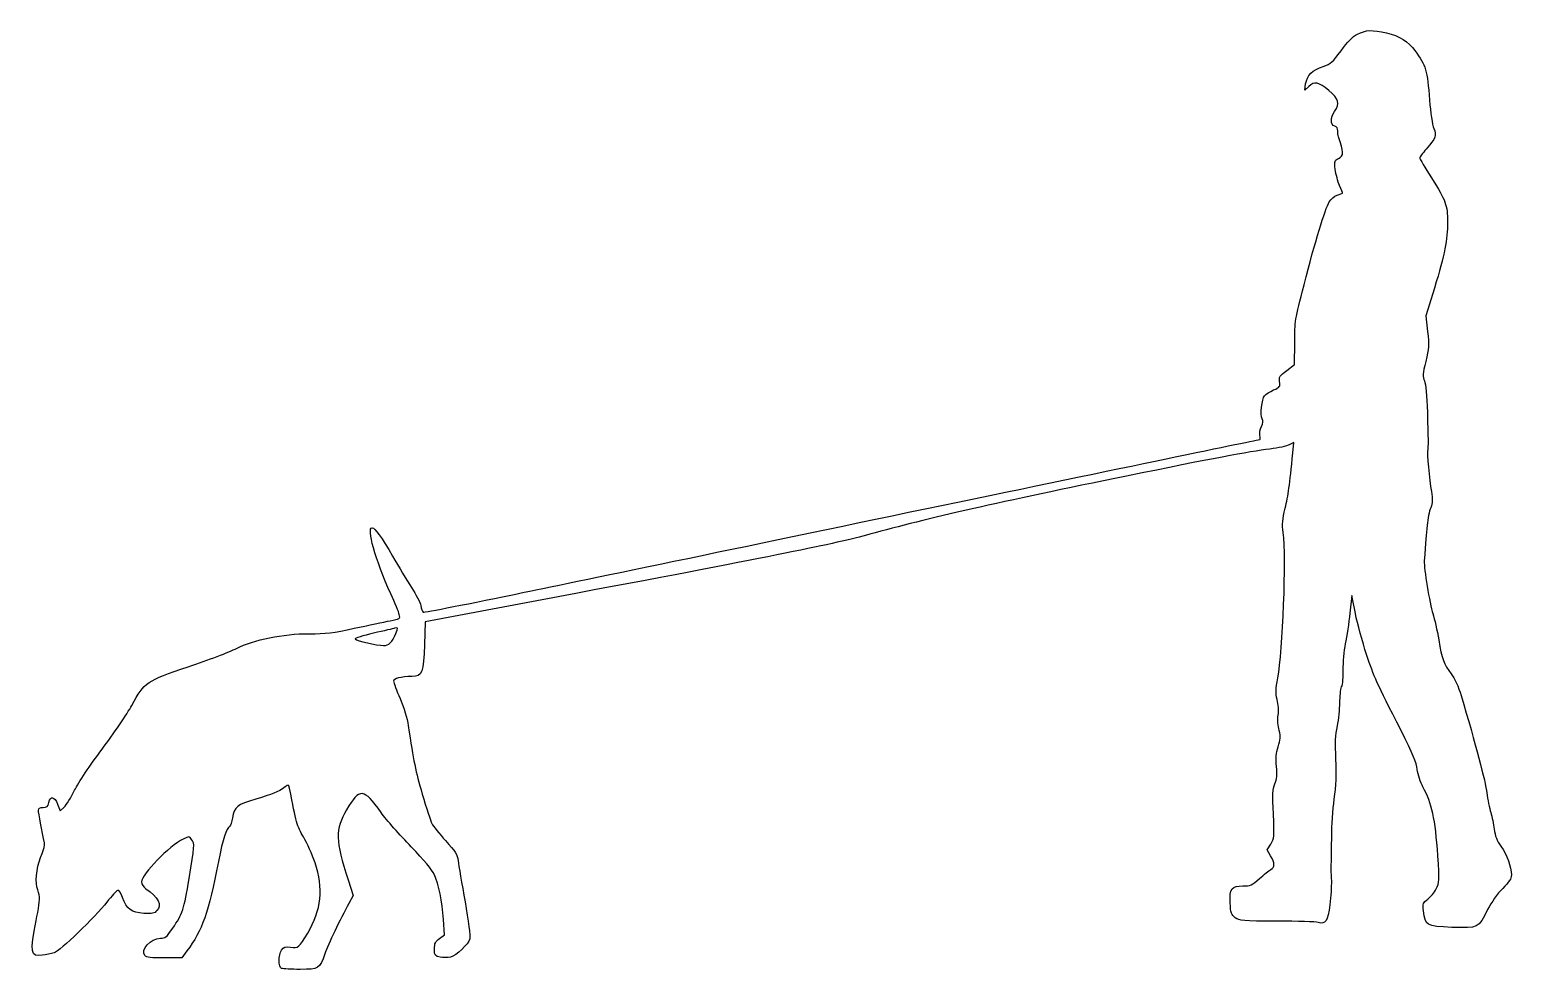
# Model space of a CAD drawing. Header units: centimetres. Extents: x -16 to 15.9, y -16 to 4.3.
import ezdxf

# ---------------------------------------------------------------- set-up
doc = ezdxf.new("R2010")
doc.units = ezdxf.units.CM
doc.header["$MEASUREMENT"] = 0
doc.layers.add('Layer 1', color=7, linetype='Continuous')

msp = doc.modelspace()

# ---------------------------------------------------------------- linework, layer by layer
at = {"layer": 'Layer 1'}
for points, knots in [([(12.62592, 4.15219), (12.51656, 4.09575), (12.41425, 3.98991), (12.27314, 3.79588), (12.27314, 3.79588), (12.09675, 3.54894), (12.05795, 3.51366), (11.88861, 3.45721), (11.88861, 3.45721), (11.65578, 3.3796), (11.53936, 3.26318), (11.51114, 3.08327), (11.51114, 3.08327), (11.51114, 3.08327), (11.48997, 2.94569), (11.48997, 2.94569), (11.48997, 2.94569), (11.48997, 2.94569), (11.57816, 3.02683), (11.57816, 3.02683), (11.57816, 3.02683), (11.70516, 3.13972), (11.78983, 3.12208), (12.00855, 2.93864), (12.00855, 2.93864), (12.22727, 2.74814), (12.25197, 2.66347), (12.13555, 2.48708), (12.13555, 2.48708), (12.0403, 2.34597), (12.04383, 2.1978), (12.13908, 2.16958), (12.13908, 2.16958), (12.18494, 2.15547), (12.20611, 2.12019), (12.20258, 2.0708), (12.20258, 2.0708), (12.19905, 2.02847), (12.20611, 1.96849), (12.21669, 1.94027), (12.21669, 1.94027), (12.33663, 1.61571), (12.33663, 1.52752), (12.22022, 1.4746), (12.22022, 1.4746), (12.13203, 1.43227), (12.1285, 1.42168), (12.14966, 1.23824), (12.14966, 1.23824), (12.16377, 1.13241), (12.2061, 0.97366), (12.24138, 0.88899), (12.24138, 0.88899), (12.28019, 0.8008), (12.30841, 0.72671), (12.30488, 0.72318), (12.30488, 0.72318), (12.29782, 0.71965), (12.24844, 0.69849), (12.18846, 0.68085), (12.18846, 0.68085), (12.13202, 0.66321), (12.0544, 0.59618), (12.01913, 0.53621), (12.01913, 0.53621), (11.92741, 0.38099), (11.71221, -0.33162), (11.47585, -1.25237), (11.47585, -1.25237), (11.28182, -2.00379), (11.27477, -2.04612), (11.27477, -2.5012), (11.27477, -2.5012), (11.27477, -2.5012), (11.27124, -2.97392), (11.27124, -2.97392), (11.27124, -2.97392), (11.27124, -2.97392), (11.10191, -3.10092), (11.10191, -3.10092), (11.10191, -3.10092), (10.94669, -3.21734), (10.93258, -3.2385), (10.95022, -3.34081), (10.95022, -3.34081), (10.96433, -3.44664), (10.95728, -3.46075), (10.81969, -3.52073), (10.81969, -3.52073), (10.73855, -3.55601), (10.65036, -3.61245), (10.62566, -3.6442), (10.62566, -3.6442), (10.56569, -3.71476), (10.53041, -4.06401), (10.57274, -4.14514), (10.57274, -4.14514), (10.59743, -4.18747), (10.59391, -4.23686), (10.55863, -4.31095), (10.55863, -4.31095), (10.53041, -4.36739), (10.51277, -4.45206), (10.52335, -4.50145), (10.52335, -4.50145), (10.53041, -4.54731), (10.53393, -4.58612), (10.52688, -4.58612), (10.52688, -4.58612), (10.51982, -4.58612), (7.42949, -5.22818), (3.66182, -6.01134), (3.66182, -6.01134), (-0.10937, -6.79803), (-4.15574, -7.64117), (-5.33401, -7.88459), (-5.33401, -7.88459), (-6.51582, -8.12801), (-7.49301, -8.32203), (-7.51065, -8.31145), (-7.51065, -8.31145), (-7.52829, -8.30087), (-7.55298, -8.23737), (-7.56357, -8.17034), (-7.56357, -8.17034), (-7.57768, -8.10331), (-7.66588, -7.93045), (-7.76113, -7.78228), (-7.76113, -7.78228), (-7.85638, -7.63411), (-8.04335, -7.33072), (-8.17035, -7.10495), (-8.17035, -7.10495), (-8.40671, -6.69573), (-8.55135, -6.49112), (-8.61132, -6.49112), (-8.61132, -6.49112), (-8.73832, -6.49112), (-8.54429, -7.17551), (-8.20915, -7.91987), (-8.20915, -7.91987), (-8.12096, -8.1139), (-8.03629, -8.31498), (-8.02571, -8.36437), (-8.02571, -8.36437), (-8.00454, -8.45256), (-8.0116, -8.45962), (-8.22679, -8.49843), (-8.22679, -8.49843), (-8.35026, -8.52312), (-8.69598, -8.59721), (-8.99585, -8.66071), (-8.99585, -8.66071), (-9.45093, -8.75949), (-9.61321, -8.78065), (-9.96599, -8.77713), (-9.96599, -8.77713), (-10.53749, -8.77713), (-11.15838, -8.90413), (-11.53585, -9.09463), (-11.53585, -9.09463), (-11.68049, -9.16871), (-12.14968, -9.34863), (-12.57654, -9.48974), (-12.57654, -9.48974), (-13.48318, -9.79666), (-13.5114, -9.8143), (-13.7901, -10.3223), (-13.7901, -10.3223), (-13.89593, -10.50927), (-14.18521, -10.93613), (-14.43216, -11.26422), (-14.43216, -11.26422), (-14.68969, -11.60641), (-14.94722, -11.99094), (-15.02483, -12.15322), (-15.02483, -12.15322), (-15.10244, -12.30844), (-15.20122, -12.47072), (-15.25061, -12.51658), (-15.25061, -12.51658), (-15.25061, -12.51658), (-15.33528, -12.59419), (-15.33528, -12.59419), (-15.33528, -12.59419), (-15.33528, -12.59419), (-15.39172, -12.45308), (-15.39172, -12.45308), (-15.39172, -12.45308), (-15.45875, -12.28375), (-15.55047, -12.26611), (-15.57869, -12.4178), (-15.57869, -12.4178), (-15.59633, -12.50599), (-15.6175, -12.52363), (-15.70216, -12.52363), (-15.70216, -12.52363), (-15.77624, -12.52363), (-15.80447, -12.54127), (-15.80447, -12.5836), (-15.80447, -12.5836), (-15.80447, -12.64004), (-15.73039, -13.04221), (-15.67394, -13.28916), (-15.67394, -13.28916), (-15.66336, -13.33149), (-15.68805, -13.4338), (-15.72686, -13.51847), (-15.72686, -13.51847), (-15.82917, -13.72661), (-15.87855, -14.06528), (-15.83622, -14.23814), (-15.83622, -14.23814), (-15.81505, -14.31575), (-15.79036, -14.40747), (-15.77978, -14.44981), (-15.77978, -14.44981), (-15.77272, -14.48862), (-15.80447, -14.72145), (-15.85386, -14.96487), (-15.85386, -14.96487), (-15.99497, -15.64573), (-15.97733, -15.74804), (-15.72333, -15.71276), (-15.72333, -15.71276), (-15.64219, -15.70218), (-15.52577, -15.67748), (-15.46933, -15.65984), (-15.46933, -15.65984), (-15.34233, -15.62103), (-14.58739, -14.89431), (-14.32986, -14.56623), (-14.32986, -14.56623), (-14.22755, -14.4357), (-14.12525, -14.32281), (-14.10055, -14.31223), (-14.10055, -14.31223), (-14.0688, -14.30165), (-14.02999, -14.35104), (-13.99119, -14.46392), (-13.99119, -14.46392), (-13.89947, -14.71792), (-13.80069, -14.792), (-13.53611, -14.80964), (-13.53611, -14.80964), (-13.34914, -14.82022), (-13.3068, -14.81317), (-13.25036, -14.74967), (-13.25036, -14.74967), (-13.13747, -14.6262), (-13.21861, -14.46039), (-13.49025, -14.27695), (-13.49025, -14.27695), (-13.54669, -14.23814), (-13.58197, -14.1817), (-13.58197, -14.12878), (-13.58197, -14.12878), (-13.58197, -13.9665), (-12.98225, -13.34914), (-12.68591, -13.2045), (-12.68591, -13.2045), (-12.55538, -13.14453), (-12.55185, -13.14453), (-12.50247, -13.21156), (-12.50247, -13.21156), (-12.43544, -13.30328), (-12.43897, -13.37031), (-12.55539, -14.05823), (-12.55539, -14.05823), (-12.66475, -14.72145), (-12.70003, -14.82023), (-12.9117, -15.13067), (-12.9117, -15.13067), (-13.0387, -15.32117), (-13.06692, -15.34586), (-13.17628, -15.34586), (-13.17628, -15.34586), (-13.38442, -15.34586), (-13.6102, -15.59633), (-13.51142, -15.71628), (-13.51142, -15.71628), (-13.47614, -15.75861), (-13.37736, -15.7692), (-13.09161, -15.7692), (-13.09161, -15.7692), (-13.09161, -15.7692), (-12.71767, -15.76567), (-12.71767, -15.76567), (-12.71767, -15.76567), (-12.71767, -15.76567), (-12.60478, -15.6175), (-12.60478, -15.6175), (-12.60478, -15.6175), (-12.26964, -15.16947), (-12.13911, -14.79906), (-11.92392, -13.68781), (-11.92392, -13.68781), (-11.82867, -13.19745), (-11.75811, -12.97873), (-11.6805, -12.92934), (-11.6805, -12.92934), (-11.65933, -12.91876), (-11.63464, -12.83762), (-11.62053, -12.74942), (-11.62053, -12.74942), (-11.58525, -12.51306), (-11.52528, -12.46367), (-11.11959, -12.34373), (-11.11959, -12.34373), (-10.76328, -12.24142), (-10.64687, -12.19556), (-10.48812, -12.07915), (-10.48812, -12.07915), (-10.41404, -12.02623), (-10.41051, -12.02623), (-10.39287, -12.10737), (-10.39287, -12.10737), (-10.24823, -12.85526), (-10.23059, -12.92581), (-10.09301, -13.15865), (-10.09301, -13.15865), (-10.01187, -13.29271), (-9.90251, -13.54318), (-9.84254, -13.71604), (-9.84254, -13.71604), (-9.65557, -14.2699), (-9.70496, -14.72851), (-10.00129, -15.23651), (-10.00129, -15.23651), (-10.17768, -15.53637), (-10.21296, -15.56812), (-10.37171, -15.5399), (-10.37171, -15.5399), (-10.4846, -15.52226), (-10.51282, -15.52932), (-10.56221, -15.59987), (-10.56221, -15.59987), (-10.63629, -15.7057), (-10.63629, -15.96676), (-10.56221, -15.99498), (-10.56221, -15.99498), (-10.53046, -16.00556), (-10.35054, -16.01615), (-10.16357, -16.01615), (-10.16357, -16.01615), (-9.7614, -16.01615), (-9.74376, -16.00557), (-9.63088, -15.68101), (-9.63088, -15.68101), (-9.56032, -15.47993), (-9.3028, -14.93665), (-9.1123, -14.59445), (-9.1123, -14.59445), (-9.1123, -14.59445), (-9.02058, -14.42512), (-9.02058, -14.42512), (-9.02058, -14.42512), (-9.02058, -14.42512), (-9.12994, -14.08293), (-9.12994, -14.08293), (-9.12994, -14.08293), (-9.40511, -13.23626), (-9.41216, -13.00343), (-9.16169, -12.57304), (-9.16169, -12.57304), (-8.88652, -12.09679), (-8.79127, -12.10385), (-8.41733, -12.63301), (-8.41733, -12.63301), (-8.30091, -12.79529), (-8.01164, -13.1269), (-7.77175, -13.37032), (-7.77175, -13.37032), (-7.48953, -13.6596), (-7.31667, -13.87126), (-7.27081, -13.97357), (-7.27081, -13.97357), (-7.17556, -14.18524), (-7.10148, -14.54507), (-7.07325, -14.94371), (-7.07325, -14.94371), (-7.07325, -14.94371), (-7.04856, -15.26827), (-7.04856, -15.26827), (-7.04856, -15.26827), (-7.04856, -15.26827), (-7.15792, -15.34941), (-7.15792, -15.34941), (-7.15792, -15.34941), (-7.24964, -15.41644), (-7.26728, -15.45172), (-7.26728, -15.57872), (-7.26728, -15.57872), (-7.26728, -15.72336), (-7.26022, -15.73041), (-7.14734, -15.75511), (-7.14734, -15.75511), (-7.08031, -15.76569), (-6.97801, -15.76569), (-6.92156, -15.75511), (-6.92156, -15.75511), (-6.80162, -15.72689), (-6.5335, -15.47289), (-6.50528, -15.35647), (-6.50528, -15.35647), (-6.49117, -15.31061), (-6.54056, -14.9543), (-6.60759, -14.55919), (-6.60759, -14.55919), (-6.67815, -14.16761), (-6.74517, -13.7725), (-6.75928, -13.67725), (-6.75928, -13.67725), (-6.77692, -13.53261), (-6.81572, -13.47264), (-7.02739, -13.23981), (-7.02739, -13.23981), (-7.16145, -13.09164), (-7.2955, -12.92584), (-7.32372, -12.87292), (-7.32372, -12.87292), (-7.34841, -12.82), (-7.44366, -12.53073), (-7.53186, -12.23439), (-7.53186, -12.23439), (-7.6765, -11.73697), (-7.71883, -11.53236), (-7.83172, -10.75978), (-7.83172, -10.75978), (-7.85641, -10.60103), (-7.92697, -10.3682), (-8.00811, -10.1777), (-8.00811, -10.1777), (-8.08572, -10.00131), (-8.14922, -9.83551), (-8.14922, -9.80376), (-8.14922, -9.80376), (-8.14922, -9.74379), (-7.994, -9.70145), (-7.75411, -9.70145), (-7.75411, -9.70145), (-7.53539, -9.70145), (-7.50011, -9.6062), (-7.486, -9.01353), (-7.486, -9.01353), (-7.486, -9.01353), (-7.47189, -8.51964), (-7.47189, -8.51964), (-7.47189, -8.51964), (-7.47189, -8.51964), (-4.22281, -7.90933), (-4.22281, -7.90933), (-4.22281, -7.90933), (0.14458, -7.08736), (1.34402, -6.84394), (2.11661, -6.63227), (2.11661, -6.63227), (3.36192, -6.28655), (4.91767, -5.93377), (7.65169, -5.37638), (7.65169, -5.37638), (9.48966, -5.00244), (10.27636, -4.85427), (10.74202, -4.7943), (10.74202, -4.7943), (10.91841, -4.77313), (11.10538, -4.7308), (11.1583, -4.70258), (11.1583, -4.70258), (11.1583, -4.70258), (11.25708, -4.65319), (11.25708, -4.65319), (11.25708, -4.65319), (11.25708, -4.65319), (11.23591, -4.87544), (11.23591, -4.87544), (11.23591, -4.87544), (11.16535, -5.58452), (11.13713, -5.79619), (11.0701, -6.06783), (11.0701, -6.06783), (11.01013, -6.31125), (11.00307, -6.41002), (11.02777, -6.597), (11.02777, -6.597), (11.09833, -7.11558), (11.02071, -9.16875), (10.91135, -9.72967), (10.91135, -9.72967), (10.86196, -9.98014), (10.86196, -10.0507), (10.89724, -10.19886), (10.89724, -10.19886), (10.92546, -10.30469), (10.93252, -10.43875), (10.91841, -10.534), (10.91841, -10.534), (10.9043, -10.62925), (10.91488, -10.76331), (10.93958, -10.86208), (10.93958, -10.86208), (10.97486, -11.00319), (10.97133, -11.05611), (10.91841, -11.21486), (10.91841, -11.21486), (10.87255, -11.35597), (10.86549, -11.45475), (10.88313, -11.63819), (10.88313, -11.63819), (10.90077, -11.82163), (10.89371, -11.90983), (10.84785, -12.01566), (10.84785, -12.01566), (10.79846, -12.13208), (10.79493, -12.23085), (10.8161, -12.67183), (10.8161, -12.67183), (10.83727, -13.16572), (10.83727, -13.19394), (10.75966, -13.31389), (10.75966, -13.31389), (10.75966, -13.31389), (10.68205, -13.44089), (10.68205, -13.44089), (10.68205, -13.44089), (10.68205, -13.44089), (10.75613, -13.56789), (10.75613, -13.56789), (10.75613, -13.56789), (10.84785, -13.72311), (10.85138, -13.81483), (10.75966, -13.86422), (10.75966, -13.86422), (10.72085, -13.88539), (10.60797, -13.97358), (10.51272, -14.05825), (10.51272, -14.05825), (10.35397, -14.19936), (10.31516, -14.217), (10.15994, -14.217), (10.15994, -14.217), (9.913, -14.217), (9.87066, -14.26992), (9.88477, -14.58036), (9.88477, -14.58036), (9.89535, -14.80614), (9.90594, -14.83436), (9.99413, -14.90139), (9.99413, -14.90139), (10.08938, -14.97195), (10.13877, -14.97547), (10.89371, -14.97547), (10.89371, -14.97547), (11.33468, -14.97547), (11.73332, -14.98958), (11.78271, -15.00369), (11.78271, -15.00369), (11.93793, -15.05308), (11.99085, -14.97547), (12.03318, -14.62269), (12.03318, -14.62269), (12.05435, -14.4463), (12.06846, -14.217), (12.06493, -14.11116), (12.06493, -14.11116), (12.05435, -13.90655), (12.05435, -13.80777), (12.0614, -13.63491), (12.0614, -13.63491), (12.0614, -13.57494), (12.06493, -13.35269), (12.06493, -13.14102), (12.06493, -13.14102), (12.06493, -12.92583), (12.08962, -12.56952), (12.12137, -12.34727), (12.12137, -12.34727), (12.1637, -12.05094), (12.17076, -11.8181), (12.15665, -11.48296), (12.15665, -11.48296), (12.13901, -11.13371), (12.14607, -10.96438), (12.1884, -10.76682), (12.1884, -10.76682), (12.21662, -10.62571), (12.24132, -10.39993), (12.24132, -10.26588), (12.24132, -10.26588), (12.24132, -10.13182), (12.25896, -9.98013), (12.28013, -9.92369), (12.28013, -9.92369), (12.30482, -9.87077), (12.31894, -9.70144), (12.31541, -9.55327), (12.31541, -9.55327), (12.31188, -9.40158), (12.33305, -9.1511), (12.3648, -8.99235), (12.3648, -8.99235), (12.39655, -8.83713), (12.44241, -8.53727), (12.46358, -8.33266), (12.46358, -8.33266), (12.46358, -8.33266), (12.50591, -7.95519), (12.50591, -7.95519), (12.50591, -7.95519), (12.50591, -7.95519), (12.58352, -8.34325), (12.58352, -8.34325), (12.58352, -8.34325), (12.62585, -8.55844), (12.73521, -8.95356), (12.82341, -9.22519), (12.82341, -9.22519), (12.99274, -9.72966), (13.02097, -9.79316), (13.57483, -10.87619), (13.57483, -10.87619), (13.82177, -11.36655), (13.89939, -11.55352), (13.91702, -11.70522), (13.91702, -11.70522), (13.93113, -11.81811), (13.98405, -11.98391), (14.04049, -12.08269), (14.04049, -12.08269), (14.23452, -12.439), (14.30507, -12.76002), (14.36152, -13.56788), (14.36152, -13.56788), (14.3968, -14.11469), (14.3968, -14.14291), (14.32624, -14.28049), (14.32624, -14.28049), (14.28743, -14.3581), (14.20277, -14.45688), (14.1428, -14.50274), (14.1428, -14.50274), (14.03697, -14.57682), (14.03344, -14.59093), (14.05108, -14.75674), (14.05108, -14.75674), (14.08989, -15.07777), (14.104, -15.08482), (14.66491, -15.10952), (14.66491, -15.10952), (15.23994, -15.13069), (15.22583, -15.13774), (15.43397, -14.72499), (15.43397, -14.72499), (15.51511, -14.56977), (15.64564, -14.3828), (15.75853, -14.27343), (15.75853, -14.27343), (15.89964, -14.12879), (15.9455, -14.05824), (15.9455, -13.98062), (15.9455, -13.98062), (15.9455, -13.80776), (15.84672, -13.53965), (15.71972, -13.35973), (15.71972, -13.35973), (15.63505, -13.23979), (15.59272, -13.13748), (15.57508, -12.99284), (15.57508, -12.99284), (15.56097, -12.88701), (15.52922, -12.72473), (15.501, -12.63301), (15.501, -12.63301), (15.47278, -12.54482), (15.43397, -12.35079), (15.41633, -12.20615), (15.41633, -12.20615), (15.39164, -11.97684), (15.17291, -11.15487), (14.86247, -10.11065), (14.86247, -10.11065), (14.8025, -9.91662), (14.72489, -9.74023), (14.6508, -9.64498), (14.6508, -9.64498), (14.48852, -9.43684), (14.44972, -9.32395), (14.37916, -8.90767), (14.37916, -8.90767), (14.34741, -8.71364), (14.29097, -8.45964), (14.25216, -8.34323), (14.25216, -8.34323), (14.18513, -8.13509), (14.05813, -7.35192), (14.06872, -7.21434), (14.06872, -7.21434), (14.09694, -6.77337), (14.10753, -6.6499), (14.12869, -6.43823), (14.12869, -6.43823), (14.1428, -6.30065), (14.17808, -6.13131), (14.2063, -6.06076), (14.2063, -6.06076), (14.24863, -5.9514), (14.25216, -5.8879), (14.22041, -5.70798), (14.22041, -5.70798), (14.17455, -5.45398), (14.12516, -4.87542), (14.1428, -4.79781), (14.1428, -4.79781), (14.14633, -4.76959), (14.14986, -4.70609), (14.14986, -4.6567), (14.14986, -4.6567), (14.14986, -4.60731), (14.1428, -4.31451), (14.13575, -4.00406), (14.13575, -4.00406), (14.12517, -3.63717), (14.104, -3.40081), (14.07225, -3.32673), (14.07225, -3.32673), (14.02992, -3.22795), (14.03344, -3.17504), (14.10047, -2.9034), (14.10047, -2.9034), (14.1675, -2.62823), (14.17103, -2.55768), (14.13928, -2.25782), (14.13928, -2.25782), (14.13928, -2.25782), (14.104, -1.92268), (14.104, -1.92268), (14.104, -1.92268), (14.104, -1.92268), (14.28744, -1.32296), (14.28744, -1.32296), (14.28744, -1.32296), (14.51322, -0.58213), (14.56966, -0.28932), (14.56966, 0.09873), (14.56966, 0.09873), (14.56613, 0.4762), (14.53791, 0.55381), (14.22394, 1.05123), (14.22394, 1.05123), (14.08283, 1.27348), (13.96994, 1.46751), (13.96994, 1.48162), (13.96994, 1.48162), (13.96994, 1.49926), (14.03344, 1.58745), (14.11105, 1.67565), (14.11105, 1.67565), (14.32272, 1.92259), (14.33683, 1.95787), (14.27333, 2.12015), (14.27333, 2.12015), (14.24158, 2.19776), (14.20277, 2.46587), (14.18161, 2.72693), (14.18161, 2.72693), (14.13222, 3.37604), (14.104, 3.47482), (13.86764, 3.79937), (13.86764, 3.79937), (13.72653, 3.9934), (13.52897, 4.11687), (13.25733, 4.18037), (13.25733, 4.18037), (12.94689, 4.25093), (12.80577, 4.2474), (12.62586, 4.15215), (12.62586, 4.15215), (12.62586, 4.15215), (12.62592, 4.15219), (12.62592, 4.15219)], [0, 0, 0, 0, 0.00510204, 0.00510204, 0.00510204, 0.00510204, 0.01020408, 0.01020408, 0.01020408, 0.01020408, 0.01530612, 0.01530612, 0.01530612, 0.01530612, 0.02040816, 0.02040816, 0.02040816, 0.02040816, 0.0255102, 0.0255102, 0.0255102, 0.0255102, 0.03061224, 0.03061224, 0.03061224, 0.03061224, 0.03571429, 0.03571429, 0.03571429, 0.03571429, 0.04081633, 0.04081633, 0.04081633, 0.04081633, 0.04591837, 0.04591837, 0.04591837, 0.04591837, 0.05102041, 0.05102041, 0.05102041, 0.05102041, 0.05612245, 0.05612245, 0.05612245, 0.05612245, 0.06122449, 0.06122449, 0.06122449, 0.06122449, 0.06632653, 0.06632653, 0.06632653, 0.06632653, 0.07142857, 0.07142857, 0.07142857, 0.07142857, 0.07653061, 0.07653061, 0.07653061, 0.07653061, 0.08163265, 0.08163265, 0.08163265, 0.08163265, 0.08673469, 0.08673469, 0.08673469, 0.08673469, 0.09183673, 0.09183673, 0.09183673, 0.09183673, 0.09693878, 0.09693878, 0.09693878, 0.09693878, 0.10204082, 0.10204082, 0.10204082, 0.10204082, 0.10714286, 0.10714286, 0.10714286, 0.10714286, 0.1122449, 0.1122449, 0.1122449, 0.1122449, 0.11734694, 0.11734694, 0.11734694, 0.11734694, 0.12244898, 0.12244898, 0.12244898, 0.12244898, 0.12755102, 0.12755102, 0.12755102, 0.12755102, 0.13265306, 0.13265306, 0.13265306, 0.13265306, 0.1377551, 0.1377551, 0.1377551, 0.1377551, 0.14285714, 0.14285714, 0.14285714, 0.14285714, 0.14795918, 0.14795918, 0.14795918, 0.14795918, 0.15306122, 0.15306122, 0.15306122, 0.15306122, 0.15816327, 0.15816327, 0.15816327, 0.15816327, 0.16326531, 0.16326531, 0.16326531, 0.16326531, 0.16836735, 0.16836735, 0.16836735, 0.16836735, 0.17346939, 0.17346939, 0.17346939, 0.17346939, 0.17857143, 0.17857143, 0.17857143, 0.17857143, 0.18367347, 0.18367347, 0.18367347, 0.18367347, 0.18877551, 0.18877551, 0.18877551, 0.18877551, 0.19387755, 0.19387755, 0.19387755, 0.19387755, 0.19897959, 0.19897959, 0.19897959, 0.19897959, 0.20408163, 0.20408163, 0.20408163, 0.20408163, 0.20918367, 0.20918367, 0.20918367, 0.20918367, 0.21428571, 0.21428571, 0.21428571, 0.21428571, 0.21938776, 0.21938776, 0.21938776, 0.21938776, 0.2244898, 0.2244898, 0.2244898, 0.2244898, 0.22959184, 0.22959184, 0.22959184, 0.22959184, 0.23469388, 0.23469388, 0.23469388, 0.23469388, 0.23979592, 0.23979592, 0.23979592, 0.23979592, 0.24489796, 0.24489796, 0.24489796, 0.24489796, 0.25, 0.25, 0.25, 0.25, 0.25510204, 0.25510204, 0.25510204, 0.25510204, 0.26020408, 0.26020408, 0.26020408, 0.26020408, 0.26530612, 0.26530612, 0.26530612, 0.26530612, 0.27040816, 0.27040816, 0.27040816, 0.27040816, 0.2755102, 0.2755102, 0.2755102, 0.2755102, 0.28061224, 0.28061224, 0.28061224, 0.28061224, 0.28571429, 0.28571429, 0.28571429, 0.28571429, 0.29081633, 0.29081633, 0.29081633, 0.29081633, 0.29591837, 0.29591837, 0.29591837, 0.29591837, 0.30102041, 0.30102041, 0.30102041, 0.30102041, 0.30612245, 0.30612245, 0.30612245, 0.30612245, 0.31122449, 0.31122449, 0.31122449, 0.31122449, 0.31632653, 0.31632653, 0.31632653, 0.31632653, 0.32142857, 0.32142857, 0.32142857, 0.32142857, 0.32653061, 0.32653061, 0.32653061, 0.32653061, 0.33163265, 0.33163265, 0.33163265, 0.33163265, 0.33673469, 0.33673469, 0.33673469, 0.33673469, 0.34183673, 0.34183673, 0.34183673, 0.34183673, 0.34693878, 0.34693878, 0.34693878, 0.34693878, 0.35204082, 0.35204082, 0.35204082, 0.35204082, 0.35714286, 0.35714286, 0.35714286, 0.35714286, 0.3622449, 0.3622449, 0.3622449, 0.3622449, 0.36734694, 0.36734694, 0.36734694, 0.36734694, 0.37244898, 0.37244898, 0.37244898, 0.37244898, 0.37755102, 0.37755102, 0.37755102, 0.37755102, 0.38265306, 0.38265306, 0.38265306, 0.38265306, 0.3877551, 0.3877551, 0.3877551, 0.3877551, 0.39285714, 0.39285714, 0.39285714, 0.39285714, 0.39795918, 0.39795918, 0.39795918, 0.39795918, 0.40306122, 0.40306122, 0.40306122, 0.40306122, 0.40816327, 0.40816327, 0.40816327, 0.40816327, 0.41326531, 0.41326531, 0.41326531, 0.41326531, 0.41836735, 0.41836735, 0.41836735, 0.41836735, 0.42346939, 0.42346939, 0.42346939, 0.42346939, 0.42857143, 0.42857143, 0.42857143, 0.42857143, 0.43367347, 0.43367347, 0.43367347, 0.43367347, 0.43877551, 0.43877551, 0.43877551, 0.43877551, 0.44387755, 0.44387755, 0.44387755, 0.44387755, 0.44897959, 0.44897959, 0.44897959, 0.44897959, 0.45408163, 0.45408163, 0.45408163, 0.45408163, 0.45918367, 0.45918367, 0.45918367, 0.45918367, 0.46428571, 0.46428571, 0.46428571, 0.46428571, 0.46938776, 0.46938776, 0.46938776, 0.46938776, 0.4744898, 0.4744898, 0.4744898, 0.4744898, 0.47959184, 0.47959184, 0.47959184, 0.47959184, 0.48469388, 0.48469388, 0.48469388, 0.48469388, 0.48979592, 0.48979592, 0.48979592, 0.48979592, 0.49489796, 0.49489796, 0.49489796, 0.49489796, 0.5, 0.5, 0.5, 0.5, 0.50510204, 0.50510204, 0.50510204, 0.50510204, 0.51020408, 0.51020408, 0.51020408, 0.51020408, 0.51530612, 0.51530612, 0.51530612, 0.51530612, 0.52040816, 0.52040816, 0.52040816, 0.52040816, 0.5255102, 0.5255102, 0.5255102, 0.5255102, 0.53061224, 0.53061224, 0.53061224, 0.53061224, 0.53571429, 0.53571429, 0.53571429, 0.53571429, 0.54081633, 0.54081633, 0.54081633, 0.54081633, 0.54591837, 0.54591837, 0.54591837, 0.54591837, 0.55102041, 0.55102041, 0.55102041, 0.55102041, 0.55612245, 0.55612245, 0.55612245, 0.55612245, 0.56122449, 0.56122449, 0.56122449, 0.56122449, 0.56632653, 0.56632653, 0.56632653, 0.56632653, 0.57142857, 0.57142857, 0.57142857, 0.57142857, 0.57653061, 0.57653061, 0.57653061, 0.57653061, 0.58163265, 0.58163265, 0.58163265, 0.58163265, 0.58673469, 0.58673469, 0.58673469, 0.58673469, 0.59183673, 0.59183673, 0.59183673, 0.59183673, 0.59693878, 0.59693878, 0.59693878, 0.59693878, 0.60204082, 0.60204082, 0.60204082, 0.60204082, 0.60714286, 0.60714286, 0.60714286, 0.60714286, 0.6122449, 0.6122449, 0.6122449, 0.6122449, 0.61734694, 0.61734694, 0.61734694, 0.61734694, 0.62244898, 0.62244898, 0.62244898, 0.62244898, 0.62755102, 0.62755102, 0.62755102, 0.62755102, 0.63265306, 0.63265306, 0.63265306, 0.63265306, 0.6377551, 0.6377551, 0.6377551, 0.6377551, 0.64285714, 0.64285714, 0.64285714, 0.64285714, 0.64795918, 0.64795918, 0.64795918, 0.64795918, 0.65306122, 0.65306122, 0.65306122, 0.65306122, 0.65816327, 0.65816327, 0.65816327, 0.65816327, 0.66326531, 0.66326531, 0.66326531, 0.66326531, 0.66836735, 0.66836735, 0.66836735, 0.66836735, 0.67346939, 0.67346939, 0.67346939, 0.67346939, 0.67857143, 0.67857143, 0.67857143, 0.67857143, 0.68367347, 0.68367347, 0.68367347, 0.68367347, 0.68877551, 0.68877551, 0.68877551, 0.68877551, 0.69387755, 0.69387755, 0.69387755, 0.69387755, 0.69897959, 0.69897959, 0.69897959, 0.69897959, 0.70408163, 0.70408163, 0.70408163, 0.70408163, 0.70918367, 0.70918367, 0.70918367, 0.70918367, 0.71428571, 0.71428571, 0.71428571, 0.71428571, 0.71938776, 0.71938776, 0.71938776, 0.71938776, 0.7244898, 0.7244898, 0.7244898, 0.7244898, 0.72959184, 0.72959184, 0.72959184, 0.72959184, 0.73469388, 0.73469388, 0.73469388, 0.73469388, 0.73979592, 0.73979592, 0.73979592, 0.73979592, 0.74489796, 0.74489796, 0.74489796, 0.74489796, 0.75, 0.75, 0.75, 0.75, 0.75510204, 0.75510204, 0.75510204, 0.75510204, 0.76020408, 0.76020408, 0.76020408, 0.76020408, 0.76530612, 0.76530612, 0.76530612, 0.76530612, 0.77040816, 0.77040816, 0.77040816, 0.77040816, 0.7755102, 0.7755102, 0.7755102, 0.7755102, 0.78061224, 0.78061224, 0.78061224, 0.78061224, 0.78571429, 0.78571429, 0.78571429, 0.78571429, 0.79081633, 0.79081633, 0.79081633, 0.79081633, 0.79591837, 0.79591837, 0.79591837, 0.79591837, 0.80102041, 0.80102041, 0.80102041, 0.80102041, 0.80612245, 0.80612245, 0.80612245, 0.80612245, 0.81122449, 0.81122449, 0.81122449, 0.81122449, 0.81632653, 0.81632653, 0.81632653, 0.81632653, 0.82142857, 0.82142857, 0.82142857, 0.82142857, 0.82653061, 0.82653061, 0.82653061, 0.82653061, 0.83163265, 0.83163265, 0.83163265, 0.83163265, 0.83673469, 0.83673469, 0.83673469, 0.83673469, 0.84183673, 0.84183673, 0.84183673, 0.84183673, 0.84693878, 0.84693878, 0.84693878, 0.84693878, 0.85204082, 0.85204082, 0.85204082, 0.85204082, 0.85714286, 0.85714286, 0.85714286, 0.85714286, 0.8622449, 0.8622449, 0.8622449, 0.8622449, 0.86734694, 0.86734694, 0.86734694, 0.86734694, 0.87244898, 0.87244898, 0.87244898, 0.87244898, 0.87755102, 0.87755102, 0.87755102, 0.87755102, 0.88265306, 0.88265306, 0.88265306, 0.88265306, 0.8877551, 0.8877551, 0.8877551, 0.8877551, 0.89285714, 0.89285714, 0.89285714, 0.89285714, 0.89795918, 0.89795918, 0.89795918, 0.89795918, 0.90306122, 0.90306122, 0.90306122, 0.90306122, 0.90816327, 0.90816327, 0.90816327, 0.90816327, 0.91326531, 0.91326531, 0.91326531, 0.91326531, 0.91836735, 0.91836735, 0.91836735, 0.91836735, 0.92346939, 0.92346939, 0.92346939, 0.92346939, 0.92857143, 0.92857143, 0.92857143, 0.92857143, 0.93367347, 0.93367347, 0.93367347, 0.93367347, 0.93877551, 0.93877551, 0.93877551, 0.93877551, 0.94387755, 0.94387755, 0.94387755, 0.94387755, 0.94897959, 0.94897959, 0.94897959, 0.94897959, 0.95408163, 0.95408163, 0.95408163, 0.95408163, 0.95918367, 0.95918367, 0.95918367, 0.95918367, 0.96428571, 0.96428571, 0.96428571, 0.96428571, 0.96938776, 0.96938776, 0.96938776, 0.96938776, 0.9744898, 0.9744898, 0.9744898, 0.9744898, 0.97959184, 0.97959184, 0.97959184, 0.97959184, 0.98469388, 0.98469388, 0.98469388, 0.98469388, 0.98979592, 0.98979592, 0.98979592, 0.98979592, 1, 1, 1, 1]), ([(-8.10331, -8.77358), (-8.17739, -8.96408), (-8.25148, -9.03111), (-8.36789, -9.03111), (-8.36789, -9.03111), (-8.50547, -9.03111), (-8.9535, -8.9288), (-8.9782, -8.89), (-8.9782, -8.89), (-8.98878, -8.87236), (-8.80887, -8.81944), (-8.58309, -8.76653), (-8.58309, -8.76653), (-8.35378, -8.71361), (-8.14917, -8.66775), (-8.13153, -8.6607), (-8.13153, -8.6607), (-8.05392, -8.63248), (-8.05039, -8.65012), (-8.10331, -8.77359), (-8.10331, -8.77359), (-8.10331, -8.77359), (-8.10331, -8.77358), (-8.10331, -8.77358)], [0, 0, 0, 0, 0.14285714, 0.14285714, 0.14285714, 0.14285714, 0.28571429, 0.28571429, 0.28571429, 0.28571429, 0.42857143, 0.42857143, 0.42857143, 0.42857143, 0.57142857, 0.57142857, 0.57142857, 0.57142857, 0.71428571, 0.71428571, 0.71428571, 0.71428571, 1, 1, 1, 1])]:
    msp.add_open_spline(points, degree=3, knots=knots, dxfattribs=at)

doc.saveas('drawing.dxf')
